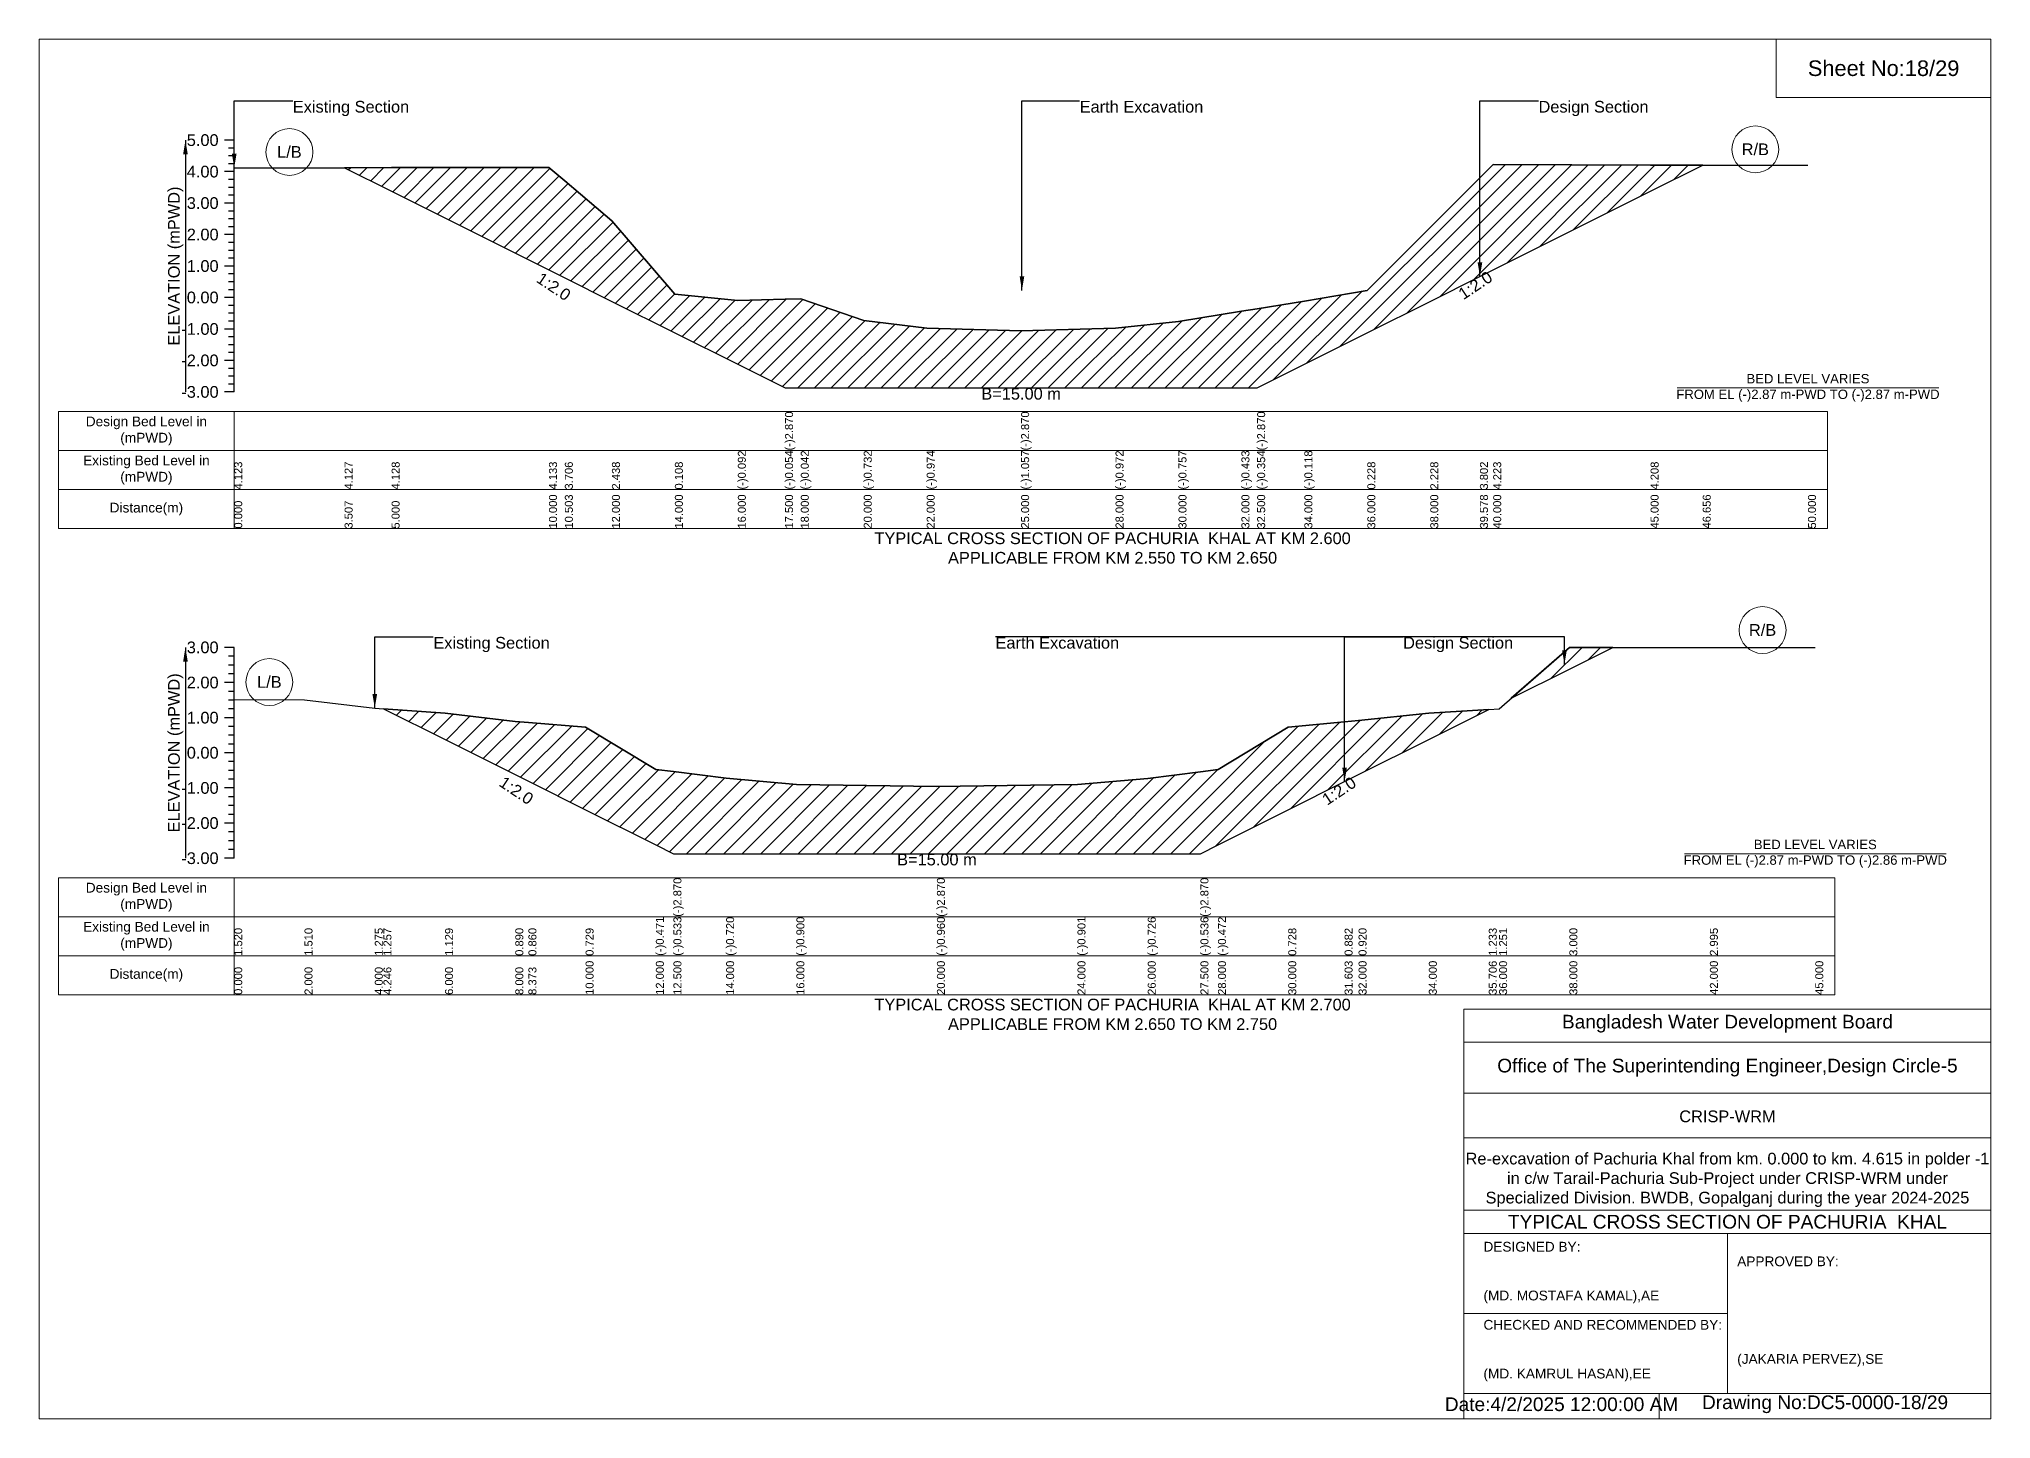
# Model space of a CAD drawing. Header units: inches. Extents: x 91000 to 388000, y -5656 to 0.
# Drawn here: x 270000 to 278000, y -5656 to 0 of the extents above; entities that cross this region are included whole.
import ezdxf

# ---------------------------------------------------------------- set-up
doc = ezdxf.new("R2010")
doc.units = ezdxf.units.IN
doc.header["$LTSCALE"] = 7
doc.header["$MEASUREMENT"] = 0
for name, color, linetype, lineweight in [('Cross section Data Border', 7, 'Continuous', 9), ('Cross Section Labels', 7, 'Continuous', 9), ('Existing_Bed_Level for Xsection', 7, 'Continuous', 25), ('Long Section Labels', 7, 'Continuous', 9)]:
    doc.layers.add(name, color=color, linetype=linetype, lineweight=lineweight)
doc.styles.get("Standard").update_dxf_attribs({"font": 'arial.ttf'})
doc.dimstyles.get("Standard").update_dxf_attribs({"dimtxt": 0.18, "dimasz": 0.18, "dimexe": 0.18, "dimexo": 0.0625, "dimgap": 0.09, "dimtad": 0, "dimtih": 1, "dimtoh": 1, "dimdec": 4, "dimzin": 0, "dimdsep": 46, "dimtxsty": 'Standard', "dimcen": 0.09, "dimadec": 0, "dimazin": 0, "dimtfac": 1, "dimtdec": 4, "dimtofl": 0, "dimtmove": 0, "dimatfit": 3, "dimfxl": 1, "dimtolj": 1, "dimtzin": 0, "dimarcsym": 0})

msp = doc.modelspace()

# ---------------------------------------------------------------- hatches: boundary and pattern name
at = {"layer": 'Existing_Bed_Level for Xsection'}
h = msp.add_hatch(dxfattribs=at)
h.set_pattern_fill('ANSI31', color=256, scale=387, style=0)
h.paths.add_polyline_path([(271252.4, -527.3), (271445, -623.6), (272090, -946.1), (272155, -978.6), (272348, -1075.1), (272606, -1204.1), (272864, -1333.1), (273057.5, -1429.9), (273122, -1429.9), (273380, -1429.9), (273638, -1429.9), (274025, -1429.9), (274412, -1429.9), (274670, -1429.9), (274928, -1429.9), (274992.5, -1429.9), (275186, -1333.1), (275444, -1204.1), (275702, -1075.1), (275905.6, -973.3), (275960, -946.1), (276605, -623.6), (276818.6, -516.8), (276605, -516.8), (275960, -514.9), (275905.6, -569.2), (275702, -772.2), (275444, -1030.2), (275186, -1074.9), (274992.5, -1105.3), (274928, -1115.5), (274670, -1157.3), (274412, -1185), (274025, -1196), (273638, -1185.3), (273380, -1154.1), (273122, -1065), (273057.5, -1066.7), (272864, -1071.5), (272606, -1045.7), (272348, -745.1), (272155, -581.5), (272090, -526.5), (271445, -527.1)])
h = msp.add_hatch(dxfattribs=at)
h.set_pattern_fill('ANSI31', color=256, scale=432, style=0)
h.paths.add_polyline_path([(276033.6, -2702.2), (276272, -2583), (276450.1, -2494), (276272, -2493.8)])
h = msp.add_hatch(dxfattribs=at)
h.set_pattern_fill('ANSI31', color=256, scale=432, style=0)
h.paths.add_polyline_path([(271411.4, -2744.7), (271664, -2871), (271952, -3015), (272005.7, -3041.9), (272240, -3159), (272528, -3303), (272600, -3339), (272816, -3339), (273104, -3339), (273680, -3339), (274256, -3339), (274544, -3339), (274760, -3339), (274832, -3303), (275120, -3159), (275350.8, -3043.6), (275408, -3015), (275696, -2871), (275941.7, -2748.2), (275696, -2763.2), (275408, -2793.3), (275350.8, -2798.8), (275120, -2820.9), (274832, -2993.7), (274760, -3002.9), (274544, -3030.3), (274256, -3055.5), (273680, -3064), (273104, -3055.4), (272816, -3029.4), (272600, -3002.5), (272528, -2993.6), (272240, -2820.8), (272005.7, -2801.9), (271952, -2797.6), (271664, -2763.2)])

# ---------------------------------------------------------------- linework, layer by layer
at = {"layer": 'Cross section Data Border'}
for points in [[(270080, -1526.6), (277330, -1526.6), (277330, -2006.6), (270080, -2006.6)], [(270080, -3437.8), (277360, -3437.8), (277360, -3917.8), (270080, -3917.8)]]:
    msp.add_lwpolyline(points, close=True, dxfattribs=at)
for points in [[(270800, -1526.6), (270800, -2006.6)], [(270080, -1686.6), (277330, -1686.6)], [(270080, -1846.6), (277330, -1846.6)], [(270800, -3437.8), (270800, -3917.8)], [(270080, -3597.8), (277360, -3597.8)], [(270080, -3757.8), (277360, -3757.8)]]:
    msp.add_lwpolyline(points, dxfattribs=at)
at = {"layer": 'Cross Section Labels'}
for points in [[(276714.2, -1429.9), (277785.8, -1429.9)], [(276744.2, -3339), (277815.8, -3339)]]:
    msp.add_lwpolyline(points, dxfattribs=at)
for centre in [(271026.2, -463.1), (277034.3, -452.3), (277064, -2422.5), (270944, -2635.6)]:
    msp.add_circle(centre, 96, dxfattribs=at)
at = {"layer": 'Existing_Bed_Level for Xsection'}
for points in [[(270800, -414.6), (270760, -414.6)], [(270800, -446.9), (270776, -446.9)], [(270800, -479.1), (270776, -479.1)], [(270800, -1446.6), (270800, -1317.6), (270800, -1188.6), (270800, -1059.6), (270800, -930.6), (270800, -801.6), (270800, -672.6), (270800, -543.6), (270800, -414.6)], [(270800, -543.6), (270760, -543.6)], [(270800, -511.4), (270776, -511.4)], [(270800, -527.8), (271252.4, -527.3), (271445, -527.1), (272090, -526.5), (272155, -581.5), (272348, -745.1), (272606, -1045.7), (272864, -1071.5), (273057.5, -1066.7), (273057.5, -1066.7), (273122, -1065), (273380, -1154.1), (273638, -1185.3), (274025, -1196), (274025, -1196), (274412, -1185), (274670, -1157.3), (274928, -1115.5), (274992.5, -1105.3), (274992.5, -1105.3), (275186, -1074.9), (275444, -1030.2), (275702, -772.2), (275905.6, -569.2), (275960, -514.9), (276605, -516.8), (276818.6, -516.8), (277250, -516.8)], [(270800, -575.9), (270776, -575.9)], [(270800, -608.1), (270776, -608.1)], [(270800, -672.6), (270760, -672.6)], [(270800, -640.4), (270776, -640.4)], [(270800, -704.9), (270776, -704.9)], [(270800, -737.1), (270776, -737.1)], [(270800, -769.4), (270776, -769.4)], [(270800, -801.6), (270760, -801.6)], [(270800, -833.9), (270776, -833.9)], [(270800, -866.1), (270776, -866.1)], [(270800, -930.6), (270760, -930.6)], [(270800, -898.4), (270776, -898.4)], [(270800, -962.9), (270776, -962.9)], [(270800, -995.1), (270776, -995.1)], [(270800, -1027.4), (270776, -1027.4)], [(270800, -1059.6), (270760, -1059.6)], [(270800, -1091.9), (270776, -1091.9)], [(270800, -1188.6), (270760, -1188.6)], [(270800, -1124.1), (270776, -1124.1)], [(270800, -1156.4), (270776, -1156.4)], [(270800, -1220.9), (270776, -1220.9)], [(270800, -1253.1), (270776, -1253.1)], [(270800, -1317.6), (270760, -1317.6)], [(270800, -1285.4), (270776, -1285.4)], [(270800, -1349.9), (270776, -1349.9)], [(270800, -1382.1), (270776, -1382.1)], [(270800, -1414.4), (270776, -1414.4)], [(270800, -1446.6), (270760, -1446.6)], [(270800, -2493.8), (270760, -2493.8)], [(270800, -2529.8), (270776, -2529.8)], [(270800, -2706.9), (271088, -2708.3), (271376, -2742.2), (271411.4, -2744.7), (271664, -2763.2), (271952, -2797.6), (272005.7, -2801.9), (272240, -2820.8), (272528, -2993.6), (272600, -3002.5), (272600, -3002.5), (272816, -3029.4), (273104, -3055.4), (273680, -3064), (273680, -3064), (274256, -3055.5), (274544, -3030.3), (274760, -3002.9), (274760, -3002.9), (274832, -2993.7), (275120, -2820.9), (275350.8, -2798.8), (275408, -2793.3), (275696, -2763.2), (275941.7, -2748.2), (275984, -2745.6), (276272, -2493.8), (276848, -2494.5), (277280, -2494.5)], [(270800, -3357.8), (270800, -3213.8), (270800, -3069.8), (270800, -2925.8), (270800, -2781.8), (270800, -2637.8), (270800, -2493.8)], [(270800, -2637.8), (270760, -2637.8)], [(270800, -2565.8), (270776, -2565.8)], [(270800, -2601.8), (270776, -2601.8)], [(270800, -2673.8), (270776, -2673.8)], [(270800, -2709.8), (270776, -2709.8)], [(270800, -2781.8), (270760, -2781.8)], [(270800, -2745.8), (270776, -2745.8)], [(270800, -2817.8), (270776, -2817.8)], [(270800, -2853.8), (270776, -2853.8)], [(270800, -2925.8), (270760, -2925.8)], [(270800, -2889.8), (270776, -2889.8)], [(270800, -2961.8), (270776, -2961.8)], [(270800, -2997.8), (270776, -2997.8)], [(270800, -3033.8), (270776, -3033.8)], [(270800, -3069.8), (270760, -3069.8)], [(270800, -3105.8), (270776, -3105.8)], [(270800, -3141.8), (270776, -3141.8)], [(270800, -3177.8), (270776, -3177.8)], [(270800, -3213.8), (270760, -3213.8)], [(270800, -3249.8), (270776, -3249.8)], [(270800, -3357.8), (270760, -3357.8)], [(270800, -3285.8), (270776, -3285.8)], [(270800, -3321.8), (270776, -3321.8)]]:
    msp.add_lwpolyline(points, dxfattribs=at)
for points in [[(271252.4, -527.3), (271252.4, -527.3), (271445, -623.6), (272090, -946.1), (272155, -978.6), (272348, -1075.1), (272606, -1204.1), (272864, -1333.1), (273057.5, -1429.9), (273057.5, -1429.9), (273122, -1429.9), (273380, -1429.9), (273638, -1429.9), (274025, -1429.9), (274025, -1429.9), (274412, -1429.9), (274670, -1429.9), (274928, -1429.9), (274992.5, -1429.9), (274992.5, -1429.9), (275186, -1333.1), (275444, -1204.1), (275702, -1075.1), (275905.6, -973.3), (275960, -946.1), (276605, -623.6), (276818.6, -516.8), (276818.6, -516.8), (276818.6, -516.8), (276605, -516.8), (275960, -514.9), (275905.6, -569.2), (275702, -772.2), (275444, -1030.2), (275186, -1074.9), (274992.5, -1105.3), (274992.5, -1105.3), (274928, -1115.5), (274670, -1157.3), (274412, -1185), (274025, -1196), (274025, -1196), (273638, -1185.3), (273380, -1154.1), (273122, -1065), (273057.5, -1066.7), (273057.5, -1066.7), (272864, -1071.5), (272606, -1045.7), (272348, -745.1), (272155, -581.5), (272090, -526.5), (271445, -527.1), (271252.4, -527.3)], [(276033.6, -2702.2), (276272, -2583), (276450.1, -2494), (276272, -2493.8)], [(271411.4, -2744.7), (271664, -2871), (271952, -3015), (272005.7, -3041.9), (272240, -3159), (272528, -3303), (272600, -3339), (272600, -3339), (272816, -3339), (273104, -3339), (273680, -3339), (273680, -3339), (274256, -3339), (274544, -3339), (274760, -3339), (274760, -3339), (274832, -3303), (275120, -3159), (275350.8, -3043.6), (275408, -3015), (275696, -2871), (275941.7, -2748.2), (275696, -2763.2), (275408, -2793.3), (275350.8, -2798.8), (275120, -2820.9), (274832, -2993.7), (274760, -3002.9), (274760, -3002.9), (274544, -3030.3), (274256, -3055.5), (273680, -3064), (273680, -3064), (273104, -3055.4), (272816, -3029.4), (272600, -3002.5), (272600, -3002.5), (272528, -2993.6), (272240, -2820.8), (272005.7, -2801.9), (271952, -2797.6), (271664, -2763.2)]]:
    msp.add_lwpolyline(points, close=True, dxfattribs=at)
at = {"layer": 'Long Section Labels'}
for points in [[(270000, 0), (278000, 0), (278000, -5656), (270000, -5656)], [(277120, 0), (278000, 0), (278000, -240), (277120, -240)]]:
    msp.add_lwpolyline(points, close=True, dxfattribs=at)
for points in [[(275840, -5656), (275840, -3976), (278000, -3976)], [(275840, -4112), (278000, -4112)], [(275840, -4320), (278000, -4320)], [(275840, -4504), (278000, -4504)], [(275840, -4800), (278000, -4800)], [(275840, -4896), (278000, -4896)], [(276920, -4896), (276920, -5552)], [(275840, -5224), (276920, -5224)], [(275840, -5552), (278000, -5552)], [(276640, -5552), (276640, -5656)]]:
    msp.add_lwpolyline(points, dxfattribs=at)

# ---------------------------------------------------------------- texts
at = {"layer": 'Cross section Data Border', "char_height": 40, "width": 640, "attachment_point": 5}
for s, insert in [('Design Bed Level in (mPWD)', (270440, -1606.6)), ('Existing Bed Level in (mPWD)', (270440, -1766.6)), ('Distance(m)', (270440, -1926.6)), ('Design Bed Level in (mPWD)', (270440, -3517.8)), ('Existing Bed Level in (mPWD)', (270440, -3677.8)), ('Distance(m)', (270440, -3837.8))]:
    msp.add_mtext(s, dxfattribs=dict(at, insert=insert))
at = {"layer": 'Cross Section Labels'}
for s, insert, char_height, attachment_point in [('Existing Section', (271040, -253.4), 48, 1), ('Earth Excavation', (274265, -253.4), 48, 1), ('Design Section', (276145.6, -253.4), 48, 1), ('L/B', (271026.2, -463.1), 48, 5), ('R/B', (277034.3, -452.3), 48, 5), ('B=15.00 m', (274025, -1429.9), 48, 2), ('BED LEVEL VARIES ^JFROM EL (-)2.87 m-PWD TO (-)2.87 m-PWD', (277250, -1429.9), 38.4, 5), ('TYPICAL CROSS SECTION OF PACHURIA  KHAL AT KM 2.600^JAPPLICABLE FROM KM 2.550 TO KM 2.650', (274400, -2086.6), 48, 5), ('R/B', (277064, -2422.5), 48, 5), ('Existing Section', (271616, -2450.6), 48, 1), ('Earth Excavation', (273920, -2450.6), 48, 1), ('Design Section', (275590.8, -2450.6), 48, 1), ('L/B', (270944, -2635.6), 48, 5), ('B=15.00 m', (273680, -3339), 48, 2), ('BED LEVEL VARIES ^JFROM EL (-)2.87 m-PWD TO (-)2.86 m-PWD', (277280, -3339), 38.4, 5), ('TYPICAL CROSS SECTION OF PACHURIA  KHAL AT KM 2.700^JAPPLICABLE FROM KM 2.650 TO KM 2.750', (274400, -3997.8), 48, 5)]:
    msp.add_mtext(s, dxfattribs=dict(at, insert=insert, char_height=char_height, attachment_point=attachment_point))
at = {"layer": 'Cross Section Labels', "char_height": 48, "attachment_point": 2}
for insert, rotation in [((275873.3, -989.5), 33.69007), ((272122.7, -994.7), 326.30993), ((271969.7, -3059.9), 326.30993), ((275314.8, -3061.6), 33.69007)]:
    msp.add_mtext('1:2.0', dxfattribs=dict(at, insert=insert, rotation=rotation))
at = {"layer": 'Existing_Bed_Level for Xsection', "char_height": 48, "attachment_point": 6}
for s, insert in [('5.00', (270736, -414.6)), ('4.00', (270736, -543.6)), ('3.00', (270736, -672.6)), ('2.00', (270736, -801.6)), ('1.00', (270736, -930.6)), ('0.00', (270736, -1059.6)), ('-1.00', (270736, -1188.6)), ('-2.00', (270736, -1317.6)), ('-3.00', (270736, -1446.6)), ('3.00', (270736, -2493.8)), ('2.00', (270736, -2637.8)), ('1.00', (270736, -2781.8)), ('0.00', (270736, -2925.8)), ('-1.00', (270736, -3069.8)), ('-2.00', (270736, -3213.8)), ('-3.00', (270736, -3357.8))]:
    msp.add_mtext(s, dxfattribs=dict(at, insert=insert))
at = {"layer": 'Existing_Bed_Level for Xsection', "rotation": 90}
for s, insert, char_height, attachment_point in [('ELEVATION (mPWD)', (270560, -930.6), 48, 5), ('(-)2.870', (273057.5, -1686.6), 32.8, 1), ('(-)2.870', (274025, -1686.6), 32.8, 1), ('(-)2.870', (274992.5, -1686.6), 32.8, 1), ('4.123', (270800, -1846.6), 32.8, 1), ('4.127', (271252.4, -1846.6), 32.8, 1), ('4.128', (271445, -1846.6), 32.8, 1), ('4.133', (272090, -1846.6), 32.8, 1), ('3.706', (272155, -1846.6), 32.8, 1), ('2.438', (272348, -1846.6), 32.8, 1), ('0.108', (272606, -1846.6), 32.8, 1), ('(-)0.092', (272864, -1846.6), 32.8, 1), ('(-)0.054', (273057.5, -1846.6), 32.8, 1), ('(-)0.042', (273122, -1846.6), 32.8, 1), ('(-)0.732', (273380, -1846.6), 32.8, 1), ('(-)0.974', (273638, -1846.6), 32.8, 1), ('(-)1.057', (274025, -1846.6), 32.8, 1), ('(-)0.972', (274412, -1846.6), 32.8, 1), ('(-)0.757', (274670, -1846.6), 32.8, 1), ('(-)0.433', (274928, -1846.6), 32.8, 1), ('(-)0.354', (274992.5, -1846.6), 32.8, 1), ('(-)0.118', (275186, -1846.6), 32.8, 1), ('0.228', (275444, -1846.6), 32.8, 1), ('2.228', (275702, -1846.6), 32.8, 1), ('3.802', (275905.6, -1846.6), 32.8, 1), ('4.223', (275960, -1846.6), 32.8, 1), ('4.208', (276605, -1846.6), 32.8, 1), ('0.000', (270800, -2006.6), 32.8, 1), ('3.507', (271252.4, -2006.6), 32.8, 1), ('5.000', (271445, -2006.6), 32.8, 1), ('10.000', (272090, -2006.6), 32.8, 1), ('10.503', (272155, -2006.6), 32.8, 1), ('12.000', (272348, -2006.6), 32.8, 1), ('14.000', (272606, -2006.6), 32.8, 1), ('16.000', (272864, -2006.6), 32.8, 1), ('17.500', (273057.5, -2006.6), 32.8, 1), ('18.000', (273122, -2006.6), 32.8, 1), ('20.000', (273380, -2006.6), 32.8, 1), ('22.000', (273638, -2006.6), 32.8, 1), ('25.000', (274025, -2006.6), 32.8, 1), ('28.000', (274412, -2006.6), 32.8, 1), ('30.000', (274670, -2006.6), 32.8, 1), ('32.000', (274928, -2006.6), 32.8, 1), ('32.500', (274992.5, -2006.6), 32.8, 1), ('34.000', (275186, -2006.6), 32.8, 1), ('36.000', (275444, -2006.6), 32.8, 1), ('38.000', (275702, -2006.6), 32.8, 1), ('39.578', (275905.6, -2006.6), 32.8, 1), ('40.000', (275960, -2006.6), 32.8, 1), ('45.000', (276605, -2006.6), 32.8, 1), ('46.656', (276818.6, -2006.6), 32.8, 1), ('50.000', (277250, -2006.6), 32.8, 1), ('ELEVATION (mPWD)', (270560, -2925.8), 48, 5), ('(-)2.870', (272600, -3597.8), 32.8, 1), ('(-)2.870', (273680, -3597.8), 32.8, 1), ('(-)2.870', (274760, -3597.8), 32.8, 1), ('(-)0.471', (272528, -3757.8), 32.8, 1), ('(-)0.533', (272600, -3757.8), 32.8, 1), ('(-)0.720', (272816, -3757.8), 32.8, 1), ('(-)0.900', (273104, -3757.8), 32.8, 1), ('(-)0.960', (273680, -3757.8), 32.8, 1), ('(-)0.901', (274256, -3757.8), 32.8, 1), ('(-)0.726', (274544, -3757.8), 32.8, 1), ('(-)0.536', (274760, -3757.8), 32.8, 1), ('(-)0.472', (274832, -3757.8), 32.8, 1), ('1.520', (270800, -3757.8), 32.8, 1), ('1.510', (271088, -3757.8), 32.8, 1), ('1.275', (271376, -3757.8), 32.8, 1), ('1.257', (271411.4, -3757.8), 32.8, 1), ('1.129', (271664, -3757.8), 32.8, 1), ('0.890', (271952, -3757.8), 32.8, 1), ('0.860', (272005.7, -3757.8), 32.8, 1), ('0.729', (272240, -3757.8), 32.8, 1), ('0.728', (275120, -3757.8), 32.8, 1), ('0.882', (275350.8, -3757.8), 32.8, 1), ('0.920', (275408, -3757.8), 32.8, 1), ('1.233', (275941.7, -3757.8), 32.8, 1), ('1.251', (275984, -3757.8), 32.8, 1), ('3.000', (276272, -3757.8), 32.8, 1), ('2.995', (276848, -3757.8), 32.8, 1), ('0.000', (270800, -3917.8), 32.8, 1), ('2.000', (271088, -3917.8), 32.8, 1), ('4.000', (271376, -3917.8), 32.8, 1), ('4.246', (271411.4, -3917.8), 32.8, 1), ('6.000', (271664, -3917.8), 32.8, 1), ('8.000', (271952, -3917.8), 32.8, 1), ('8.373', (272005.7, -3917.8), 32.8, 1), ('10.000', (272240, -3917.8), 32.8, 1), ('12.000', (272528, -3917.8), 32.8, 1), ('12.500', (272600, -3917.8), 32.8, 1), ('14.000', (272816, -3917.8), 32.8, 1), ('16.000', (273104, -3917.8), 32.8, 1), ('20.000', (273680, -3917.8), 32.8, 1), ('24.000', (274256, -3917.8), 32.8, 1), ('26.000', (274544, -3917.8), 32.8, 1), ('27.500', (274760, -3917.8), 32.8, 1), ('28.000', (274832, -3917.8), 32.8, 1), ('30.000', (275120, -3917.8), 32.8, 1), ('31.603', (275350.8, -3917.8), 32.8, 1), ('32.000', (275408, -3917.8), 32.8, 1), ('34.000', (275696, -3917.8), 32.8, 1), ('35.706', (275941.7, -3917.8), 32.8, 1), ('36.000', (275984, -3917.8), 32.8, 1), ('38.000', (276272, -3917.8), 32.8, 1), ('42.000', (276848, -3917.8), 32.8, 1), ('45.000', (277280, -3917.8), 32.8, 1)]:
    msp.add_mtext(s, dxfattribs=dict(at, insert=insert, char_height=char_height, attachment_point=attachment_point))
at = {"layer": 'Long Section Labels', "attachment_point": 5}
for s, insert, char_height in [('Sheet No:18/29', (277560, -120), 64), ('Bangladesh Water Development Board', (276920, -4036), 56), ('Office of The Superintending Engineer,Design Circle-5', (276920, -4216), 56)]:
    msp.add_mtext(s, dxfattribs=dict(at, insert=insert, char_height=char_height))
at = {"layer": 'Long Section Labels'}
for s, insert, char_height, width, attachment_point in [('CRISP-WRM', (276920, -4416), 48, 2240, 5), ('Re-excavation of Pachuria Khal from km. 0.000 to km. 4.615 in polder -1  in c/w Tarail-Pachuria Sub-Project under CRISP-WRM under Specialized Division. BWDB, Gopalganj during the year 2024-2025', (276920, -4676), 48, 2160, 5), ('TYPICAL CROSS SECTION OF PACHURIA  KHAL', (276920, -4848), 56, 2240, 5), ('DESIGNED BY:^J^J^J(MD. MOSTAFA KAMAL),AE', (275920, -5056), 40, 1120, 4), ('APPROVED BY:^J^J^J^J^J^J(JAKARIA PERVEZ),SE', (276960, -5216), 40, 1120, 4), ('CHECKED AND RECOMMENDED BY:^J^J^J(MD. KAMRUL HASAN),EE', (275920, -5376), 40, 1120, 4), ('Date:4/2/2025 12:00:00 AM', (276240, -5596), 56, 1120, 5), ('Drawing No:DC5-0000-18/29', (277320, -5596), 56, 1760, 5)]:
    msp.add_mtext(s, dxfattribs=dict(at, insert=insert, char_height=char_height, width=width, attachment_point=attachment_point))

# ---------------------------------------------------------------- leaders
at = {"layer": 'Cross Section Labels', "annotation_type": 0, "has_hookline": 1}
for points, hookline_direction, text_width in [([(270800, -527.8), (270800, -253.4), (271039.9, -253.4)], 0, 467.2), ([(274028.5, -1030.2), (274028.5, -253.4), (274264.9, -253.4)], 0, 497), ([(275905.6, -973.3), (275905.6, -253.4), (276145.5, -253.4)], 0, 441.2), ([(271376, -2742.2), (271376, -2450.6), (271615.9, -2450.6)], 0, 467.2), ([(276251.9, -2563.3), (276251.9, -2450.6), (273920.1, -2450.6)], 1, 497), ([(275350.8, -3043.6), (275350.8, -2450.6), (275590.8, -2450.6)], 0, 441.2)]:
    msp.add_leader(points, dimstyle='Standard', override={"dimasz": 57.6}, dxfattribs=dict(at, hookline_direction=hookline_direction, text_width=text_width))
at = {"layer": 'Existing_Bed_Level for Xsection'}
for points in [[(270600, -414.6), (270600, -1446.6)], [(270600, -2493.8), (270600, -3357.8)]]:
    msp.add_leader(points, dimstyle='Standard', override={"dimasz": 57.6}, dxfattribs=at)

doc.saveas('drawing.dxf')
